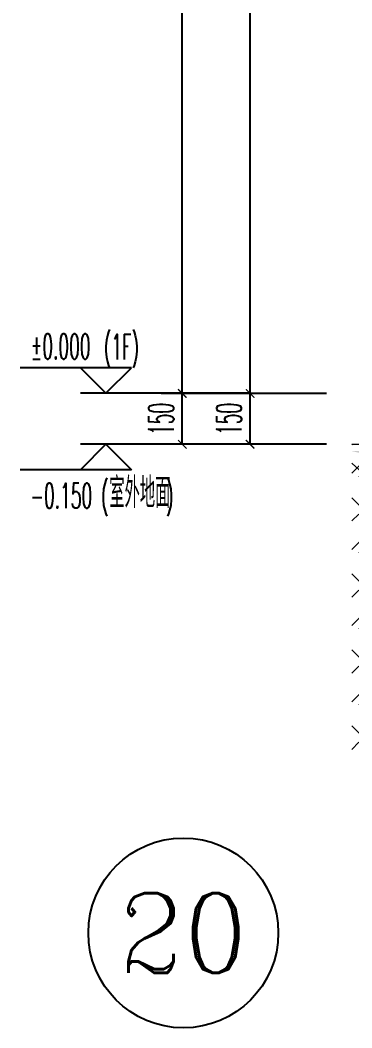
# Model space of a CAD drawing. Extents: x 826826 to 1642106, y -156213 to 399140.
# Drawn here: x 1635503 to 1636481, y 297935 to 300908 of the extents above; entities that cross this region are included whole.
import ezdxf
from ezdxf.enums import TextEntityAlignment as Align

# ---------------------------------------------------------------- set-up
doc = ezdxf.new("R2010")
doc.units = 0
doc.header["$LTSCALE"] = 1000
doc.linetypes.add('DASH', pattern=[0.35, 0.25, -0.1])
doc.layers.get('0').update_dxf_attribs({"linetype": 'CONTINUOUS'})
doc.layers.get('DEFPOINTS').update_dxf_attribs({"linetype": 'CONTINUOUS'})
for name, color, linetype in [('AXIS', 3, 'CONTINUOUS'), ('AXIS_TEXT', 4, 'CONTINUOUS'), ('COLUMN', 4, 'CONTINUOUS'), ('DIM_ELEV', 3, 'CONTINUOUS'), ('PUB_DIM', 3, 'CONTINUOUS'), ('PUB_TEXT', 2, 'CONTINUOUS')]:
    doc.layers.add(name, color=color, linetype=linetype)
for name, color, linetype, lineweight in [('填充', 251, 'CONTINUOUS', 5), ('立面-中轮廓线', 213, 'CONTINUOUS', 35), ('粉刷', 251, 'CONTINUOUS', 9)]:
    doc.layers.add(name, color=color, linetype=linetype, lineweight=lineweight)
doc.styles.add('_TCH_AXIS', font='COMPLEX', dxfattribs={"bigfont": 'GBCBIG'})
doc.styles.add('_TCH_DIM', font='SIMPLEX.shx', dxfattribs={"width": 0.7, "bigfont": 'GBCBIG.shx'})
doc.styles.add('_TCH_DIM_T3', font='SIMPLEX.shx', dxfattribs={"width": 0.494118, "bigfont": 'GBCBIG.shx'})
doc.dimstyles.new('_TCH_ARCH&&25', dxfattribs={"dimtxt": 74.375, "dimasz": 25, "dimexe": 62.5, "dimexo": 75, "dimgap": 25, "dimtad": 1, "dimdec": 0, "dimzin": 0, "dimdsep": 46, "dimtxsty": '_TCH_DIM_T3', "dimblk": 'ARCHTICK', "dimcen": 0.09, "dimclrt": 7, "dimazin": 0, "dimtfac": 1, "dimtdec": 0, "dimtix": 1, "dimtmove": 2, "dimatfit": 3, "dimldrblk": 'ARCHTICK', "dimfxl": 0, "dimtolj": 1, "dimtzin": 0, "dimarcsym": 0})
pattern_1 = [(50, (28072.99, 249033.25), (143.452037, -12.550427), [15, -165]), (355, (28072.99, 249033.25), (-27.750267, 150.438427), [12, -132]), (100.4514, (28084.94, 249032.2), (115.701876, 137.88791), [12.74804, -140.22842]), (46.1842, (28072.99, 249073.25), (213.44821, -33.1038), [22.5, -247.5]), (96.6356, (28090.77, 249070.5), (186.93254, 194.82357), [19.12206, -210.3426]), (351.1842, (28072.99, 249073.25), (186.93239, 194.82372), [18, -198]), (21, (28092.99, 249063.25), (119.38141, -80.52378), [15, -165]), (326, (28092.99, 249063.25), (48.663066, 145.03001), [12, -132]), (71.4514, (28102.93, 249056.54), (168.044526, 64.5061), [12.74804, -140.22842]), (37.5, (28072.986, 249033.25), (2.431971, 66.578771), [0, -130.4, 0, -134, 0, -132.5]), (7.5, (28072.986, 249033.25), (52.613907, 78.882342), [0, -76.4, 0, -127.4, 0, -50.5]), (327.5, (28028.386, 249033.25), (106.764487, -4.510974), [0, -50, 0, -156, 0, -207]), (317.5, (28008.39, 249033.25), (116.637234, 20.020996), [0, -65, 0, -103.6, 0, -147])]

# ---------------------------------------------------------------- blocks, each defined once
blk = doc.blocks.new('$LinePat$素土夯实')
at = {"color": 0}
for p, q in [((0, -210), (210, 0)), ((120, -300), (420, 0)), ((420, 0), (607.5, -187.5)), ((495, -300), (795, 0)), ((615, 0), (705, -90)), ((315, -105), (502.5, -292.5)), ((210, -210), (300, -300)), ((705, -300), (795, -210))]:
    blk.add_line(p, q, dxfattribs=at)
blk = doc.blocks.new('$LinePat$自然土壤')
at = {"color": 0}
for p, q in [((0, -90), (71, -19)), ((0, -300), (210.7, -89.3)), ((420, -300), (630, -90)), ((210, -300), (286.4, -223.6))]:
    blk.add_line(p, q, dxfattribs=at)
for points in [[(0, 0), (630, 0), (168, -45), (462, -45)], [(168, -45), (462, -45), (252, -132), (378, -132)], [(252, -132), (378, -132), (315, -300)]]:
    blk.add_solid(points, dxfattribs=at)
blk = doc.blocks.new('sanshui')
at = {"layer": '粉刷'}
h = blk.add_hatch(dxfattribs=at)
h.set_pattern_fill('混凝土', color=256, scale=20)
h.set_pattern_definition(pattern_1)
edge = h.paths.add_edge_path()
edge.add_line((346317.8, 427329.6), (346257.8, 427329.6))
edge.add_line((346257.8, 427329.6), (346257.8, 427160.3))
edge.add_arc((346157.8, 427160.3), 100, 271.7184, 360, ccw=False)
edge.add_line((346160.8, 427060.3), (345137.8, 427029.6))
edge.add_line((345137.8, 427029.6), (345137.8, 426969.6))
edge.add_line((345137.8, 426969.6), (346317.8, 427005))
edge.add_line((346317.8, 427005), (346317.8, 427329.6))
h = blk.add_hatch(dxfattribs=at)
h.set_pattern_fill('混凝土', color=256, scale=20)
h.set_pattern_definition(pattern_1)
h.paths.add_polyline_path([(346337.8, 426895.6), (346337.8, 426995.6), (345037.8, 426956.6), (345037.8, 426856.6)])
at = {"layer": 'COLUMN'}
for p, q in [((346257.8, 427329.6), (346317.8, 427329.6)), ((346257.8, 427160.3), (346257.8, 427329.6)), ((346317.8, 426995), (346317.8, 427329.6)), ((346160.8, 427060.3), (345137.8, 427029.6)), ((345137.8, 426959.6), (345137.8, 427029.6)), ((346338.1, 426995.6), (345037.8, 426956.6)), ((345037.8, 426856.6), (345037.8, 426956.6)), ((346338.1, 426895.6), (345037.8, 426856.6))]:
    blk.add_line(p, q, dxfattribs=at)
blk.add_arc((346157.8, 427160.3), 100, 271.7184, 0, dxfattribs=at)
at = {"layer": '立面-中轮廓线', "linetype": 'DASH', "ltscale": 0.3}
blk.add_lwpolyline([(345027.8, 426856.6), (345027.8, 426966.3), (346317.8, 427005)], dxfattribs=at)
at = {"layer": '粉刷'}
blk.add_line((344881.5, 427329.6), (346257.8, 427329.6), dxfattribs=at)
at = {"layer": '粉刷', "yscale": 0.4, "zscale": 0.4}
for name, p, xscale, rotation in [('$LinePat$自然土壤', (345156.8, 427309.6), -0.4369306507241237, 359.9999999999903), ('$LinePat$自然土壤', (345432, 427309.6), -0.4369306507241237, 359.9999999999903), ('$LinePat$自然土壤', (345707.3, 427309.6), -0.4369306507241237, 359.9999999999903), ('$LinePat$自然土壤', (345982.6, 427309.6), -0.4369306507241237, 359.9999999999903), ('$LinePat$自然土壤', (346257.8, 427309.6), -0.4369306507241237, 359.9999999999903), ('$LinePat$素土夯实', (345444.5, 426868.8), -0.5117605352322558, 1.718358001643932), ('$LinePat$素土夯实', (345851.2, 426881), -0.5117605352322558, 1.718358001643932), ('$LinePat$素土夯实', (346257.8, 426893.2), -0.5117605352322558, 1.718358001643932)]:
    blk.add_blockref(name, p, dxfattribs=dict(at, xscale=xscale, rotation=rotation))
blk = doc.blocks.new('_ArchTick')
at = {"color": 0, "linetype": 'ByBlock', "const_width": 0.15}
blk.add_lwpolyline([(-0.5, -0.5), (0.5, 0.5)], dxfattribs=at)
blk = doc.blocks.new('*D1225')
at = {"layer": 'DEFPOINTS', "color": 0}
for p in [(1636180.6, 299806.9), (1636480.6, 299806.9), (1636480.6, 299656.9)]:
    blk.add_point(p, dxfattribs=at)
at = {"layer": 'PUB_DIM', "color": 0, "lineweight": -2}
for p, q in [((1636405.6, 299806.9), (1636118.1, 299806.9)), ((1636180.6, 299656.9), (1636180.6, 299806.9)), ((1636405.6, 299656.9), (1636118.1, 299656.9))]:
    blk.add_line(p, q, dxfattribs=at)
at = {"layer": 'PUB_DIM', "color": 0, "lineweight": -2, "xscale": 25, "yscale": 25, "zscale": 25}
for p, rotation in [((1636180.6, 299806.9), 90), ((1636180.6, 299656.9), 270)]:
    blk.add_blockref('_ArchTick', p, dxfattribs=dict(at, rotation=rotation))
at = {"layer": 'PUB_DIM', "color": 7, "insert": (1636118.4, 299731.9), "char_height": 74.38, "attachment_point": 5, "rotation": 90, "style": '_TCH_DIM_T3'}
blk.add_mtext('\\A1;150', dxfattribs=at)
blk = doc.blocks.new('*D1226')
at = {"layer": 'DEFPOINTS', "color": 0}
for p in [(1636180.6, 302706.9), (1636480.6, 302706.9), (1636480.6, 299806.9)]:
    blk.add_point(p, dxfattribs=at)
at = {"layer": 'PUB_DIM', "color": 0, "lineweight": -2}
for p, q in [((1636405.6, 302706.9), (1636118.1, 302706.9)), ((1636180.6, 299806.9), (1636180.6, 302706.9)), ((1636405.6, 299806.9), (1636118.1, 299806.9))]:
    blk.add_line(p, q, dxfattribs=at)
at = {"layer": 'PUB_DIM', "color": 0, "lineweight": -2, "xscale": 25, "yscale": 25, "zscale": 25}
for p, rotation in [((1636180.6, 302706.9), 90), ((1636180.6, 299806.9), 270)]:
    blk.add_blockref('_ArchTick', p, dxfattribs=dict(at, rotation=rotation))
at = {"layer": 'PUB_DIM', "color": 7, "insert": (1636118.4, 301256.9), "char_height": 74.38, "attachment_point": 5, "rotation": 90, "style": '_TCH_DIM_T3'}
blk.add_mtext('\\A1;2900', dxfattribs=at)
blk = doc.blocks.new('*D1228')
at = {"layer": 'DEFPOINTS', "color": 0}
for p in [(1635980.6, 299806.9), (1636480.6, 299806.9), (1636480.6, 299656.9)]:
    blk.add_point(p, dxfattribs=at)
at = {"layer": 'PUB_DIM', "color": 0, "lineweight": -2}
for p, q in [((1636405.6, 299806.9), (1635918.1, 299806.9)), ((1635980.6, 299656.9), (1635980.6, 299806.9)), ((1636405.6, 299656.9), (1635918.1, 299656.9))]:
    blk.add_line(p, q, dxfattribs=at)
at = {"layer": 'PUB_DIM', "color": 0, "lineweight": -2, "xscale": 25, "yscale": 25, "zscale": 25}
for p, rotation in [((1635980.6, 299806.9), 90), ((1635980.6, 299656.9), 270)]:
    blk.add_blockref('_ArchTick', p, dxfattribs=dict(at, rotation=rotation))
at = {"layer": 'PUB_DIM', "color": 7, "insert": (1635918.4, 299731.9), "char_height": 74.38, "attachment_point": 5, "rotation": 90, "style": '_TCH_DIM_T3'}
blk.add_mtext('\\A1;150', dxfattribs=at)
blk = doc.blocks.new('*D1229')
at = {"layer": 'DEFPOINTS', "color": 0}
for p in [(1635980.6, 302706.9), (1636480.6, 302706.9), (1636480.6, 299806.9)]:
    blk.add_point(p, dxfattribs=at)
at = {"layer": 'PUB_DIM', "color": 0, "lineweight": -2}
for p, q in [((1636405.6, 302706.9), (1635918.1, 302706.9)), ((1635980.6, 299806.9), (1635980.6, 302706.9)), ((1636405.6, 299806.9), (1635918.1, 299806.9))]:
    blk.add_line(p, q, dxfattribs=at)
at = {"layer": 'PUB_DIM', "color": 0, "lineweight": -2, "xscale": 25, "yscale": 25, "zscale": 25}
for p, rotation in [((1635980.6, 302706.9), 90), ((1635980.6, 299806.9), 270)]:
    blk.add_blockref('_ArchTick', p, dxfattribs=dict(at, rotation=rotation))
at = {"layer": 'PUB_DIM', "color": 7, "insert": (1635918.4, 301256.9), "char_height": 74.38, "attachment_point": 5, "rotation": 90, "style": '_TCH_DIM_T3'}
blk.add_mtext('\\A1;2900', dxfattribs=at)

msp = doc.modelspace()

# ---------------------------------------------------------------- hatches: boundary and pattern name
at = {"layer": '填充'}
h = msp.add_hatch(dxfattribs=at)
h.set_pattern_fill('EARTH', color=250, scale=50, angle=45, style=0)
h.set_pattern_definition([(45, (1166763.29, 336115.65), (0, 224.506403), [158.75, -158.75]), (45, (1166721.2, 336157.74), (0, 224.506403), [158.75, -158.75]), (45, (1166679.1, 336199.84), (0, 224.506403), [158.75, -158.75]), (135, (1166679.1, 336227.9), (-224.506403, 0), [158.75, -158.75]), (135, (1166721.2, 336270), (-224.506403, 0), [158.75, -158.75]), (135, (1166763.29, 336312.09), (-224.506403, 0), [158.75, -158.75])])
edge = h.paths.add_edge_path()
edge.add_line((1636481.02, 299656.84), (1636480.25, 298705.6))
edge.add_line((1636480.63, 298705.6), (1638718.16, 298708.1))
edge.add_line((1638718.16, 298708.1), (1638718.16, 299654.56))
edge.add_line((1638718.16, 299654.56), (1636480.63, 299656.84))

# ---------------------------------------------------------------- linework, layer by layer
at = {"layer": 'AXIS', "color": 6}
msp.add_circle((1635983.77, 298215.15), 280, dxfattribs=at)
at = {"layer": 'DIM_ELEV'}
for p, q in [((1635830.6, 299882.33), (1635502.6, 299882.33)), ((1635755.6, 299807.33), (1635680.6, 299882.33)), ((1635755.6, 299807.33), (1635830.6, 299882.33)), ((1636180.6, 299807.33), (1635680.6, 299807.33)), ((1635755.6, 299656.85), (1635680.6, 299581.85)), ((1636180.6, 299656.85), (1635680.6, 299656.85)), ((1635755.6, 299656.85), (1635830.6, 299581.85)), ((1635830.6, 299581.85), (1635502.6, 299581.85))]:
    msp.add_line(p, q, dxfattribs=at)

# ---------------------------------------------------------------- block references
msp.add_blockref('sanshui', (1291599.11, -127672.74))

# ---------------------------------------------------------------- texts
at = {"layer": 'AXIS_TEXT', "color": 6, "style": '_TCH_AXIS'}
msp.add_text('20', height=235.421, dxfattribs=at).set_placement((1635793.19, 298097.44), (1636174.34, 298097.44), align=Align.FIT)
at = {"layer": 'PUB_TEXT', "style": '_TCH_DIM'}
for s, height, width, p in [('%%P0.000', 74.375, 0.494118, (1635533.6, 299908.58)), ('(1F)', 74.375, 0.494118, (1635748.98, 299907.35)), ('(', 74.38, 0.494118, (1635740.93, 299469.33)), ('室外地面', 89.362, 0.7, (1635765.43, 299469.33)), (')', 74.38, 0.494118, (1635932.24, 299469.33)), ('-0.150', 74.375, 0.494118, (1635532.2, 299468.1))]:
    msp.add_text(s, height=height, dxfattribs=dict(at, width=width)).set_placement(p)

# ---------------------------------------------------------------- dimensions: what is measured, and where the dimension line sits
at = {"layer": 'PUB_DIM'}
for p1, p2, distance, picture, middle in [((1636480.6, 299806.85), (1636480.6, 302706.85), 500, '*D1229', (1635918.41, 301256.85)), ((1636480.6, 299806.85), (1636480.6, 302706.85), 300, '*D1226', (1636118.41, 301256.85)), ((1636480.6, 299656.85), (1636480.6, 299806.85), 500, '*D1228', (1635918.41, 299731.85)), ((1636480.6, 299656.85), (1636480.6, 299806.85), 300, '*D1225', (1636118.41, 299731.85))]:
    dim = msp.add_aligned_dim(p1=p1, p2=p2, distance=distance, dimstyle='_TCH_ARCH&&25', dxfattribs=at)
    dim.commit()
    dim.dimension.update_dxf_attribs({"geometry": picture, "text_midpoint": middle})

doc.saveas('drawing.dxf')
